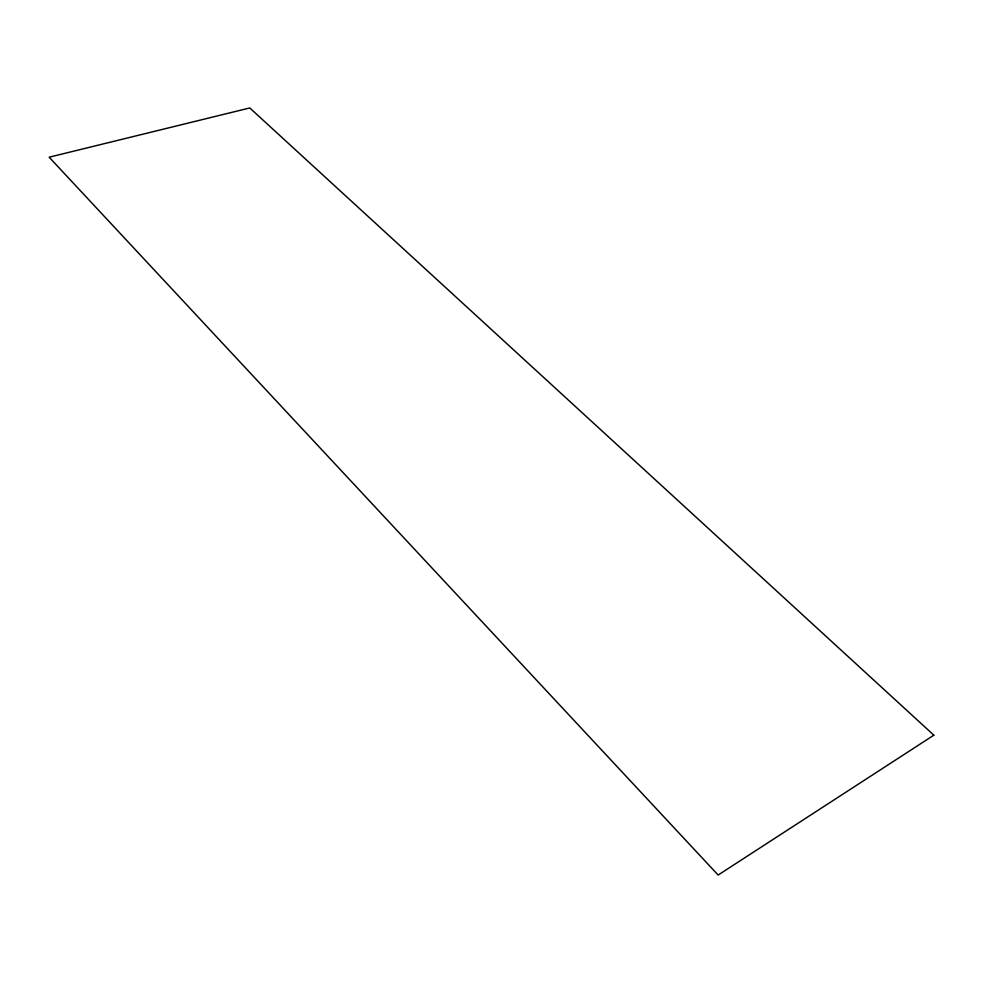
<?xml version="1.0" encoding="UTF-8"?>
<svg xmlns="http://www.w3.org/2000/svg" width="983" height="983" viewBox="0 0 983 983"><rect width="100%" height="100%" fill="white"/><g stroke="black" fill="none" stroke-linecap="round" stroke-linejoin="round"><path stroke-width="1.47" d="M933.85 735.186L718.143 875.042L49.15 157.194L249.768 107.958L933.85 735.186"/></g></svg>
